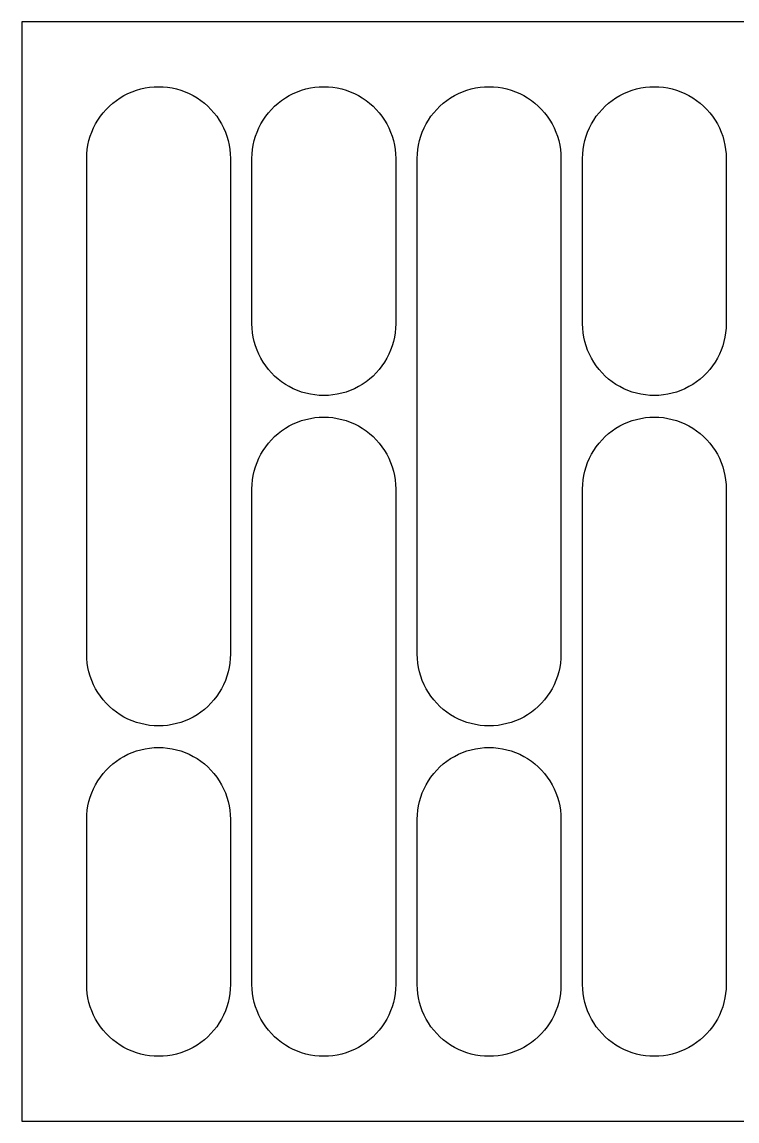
# Model space of a CAD drawing. Header units: metres. Extents: x 0 to 293, y 0 to 255.
# Drawn here: x 0 to 165.7, y 0 to 254.8 of the extents above; entities that cross this region are included whole.
import ezdxf

# ---------------------------------------------------------------- set-up
doc = ezdxf.new("R2010")
doc.units = ezdxf.units.M

msp = doc.modelspace()

# ---------------------------------------------------------------- linework, layer by layer
for p, q in [((293.1, 254.8), (0, 254.8)), ((0, 254.8), (0, 0)), ((28.5301, 239.505), (29.5632, 239.669)), ((29.5632, 239.669), (30.6045, 239.767)), ((30.6045, 239.767), (31.65, 239.8)), ((31.65, 239.8), (32.6954, 239.767)), ((32.6954, 239.767), (33.7368, 239.669)), ((33.7368, 239.669), (34.7699, 239.505)), ((66.8301, 239.505), (67.8632, 239.669)), ((67.8632, 239.669), (68.9045, 239.767)), ((68.9045, 239.767), (69.95, 239.8)), ((69.95, 239.8), (70.9955, 239.767)), ((70.9955, 239.767), (72.0368, 239.669)), ((72.0368, 239.669), (73.0699, 239.505)), ((105.13, 239.505), (106.163, 239.669)), ((106.163, 239.669), (107.205, 239.767)), ((107.205, 239.767), (108.25, 239.8)), ((108.25, 239.8), (109.295, 239.767)), ((109.295, 239.767), (110.337, 239.669)), ((110.337, 239.669), (111.37, 239.505)), ((143.43, 239.505), (144.463, 239.669)), ((144.463, 239.669), (145.505, 239.767)), ((145.505, 239.767), (146.55, 239.8)), ((146.55, 239.8), (147.595, 239.767)), ((147.595, 239.767), (148.637, 239.669)), ((148.637, 239.669), (149.67, 239.505)), ((21.8634, 236.62), (22.7285, 237.208)), ((22.7285, 237.208), (23.6288, 237.741)), ((23.6288, 237.741), (24.5608, 238.215)), ((24.5608, 238.215), (25.5207, 238.631)), ((25.5207, 238.631), (26.5049, 238.985)), ((26.5049, 238.985), (27.5093, 239.277)), ((27.5093, 239.277), (28.5301, 239.505)), ((34.7699, 239.505), (35.7907, 239.277)), ((35.7907, 239.277), (36.7951, 238.985)), ((36.7951, 238.985), (37.7793, 238.631)), ((37.7793, 238.631), (38.7392, 238.215)), ((38.7392, 238.215), (39.6712, 237.741)), ((39.6712, 237.741), (40.5715, 237.208)), ((40.5715, 237.208), (41.4366, 236.62)), ((60.1634, 236.62), (61.0285, 237.208)), ((61.0285, 237.208), (61.9288, 237.741)), ((61.9288, 237.741), (62.8608, 238.215)), ((62.8608, 238.215), (63.8207, 238.631)), ((63.8207, 238.631), (64.8049, 238.985)), ((64.8049, 238.985), (65.8093, 239.277)), ((65.8093, 239.277), (66.8301, 239.505)), ((73.0699, 239.505), (74.0907, 239.277)), ((74.0907, 239.277), (75.0951, 238.985)), ((75.0951, 238.985), (76.0793, 238.631)), ((76.0793, 238.631), (77.0392, 238.215)), ((77.0392, 238.215), (77.9712, 237.741)), ((77.9712, 237.741), (78.8715, 237.208)), ((78.8715, 237.208), (79.7366, 236.62)), ((98.4634, 236.62), (99.3285, 237.208)), ((99.3285, 237.208), (100.229, 237.741)), ((100.229, 237.741), (101.161, 238.215)), ((101.161, 238.215), (102.121, 238.631)), ((102.121, 238.631), (103.105, 238.985)), ((103.105, 238.985), (104.109, 239.277)), ((104.109, 239.277), (105.13, 239.505)), ((111.37, 239.505), (112.391, 239.277)), ((112.391, 239.277), (113.395, 238.985)), ((113.395, 238.985), (114.379, 238.631)), ((114.379, 238.631), (115.339, 238.215)), ((115.339, 238.215), (116.271, 237.741)), ((116.271, 237.741), (117.172, 237.208)), ((117.172, 237.208), (118.037, 236.62)), ((136.763, 236.62), (137.628, 237.208)), ((137.628, 237.208), (138.529, 237.741)), ((138.529, 237.741), (139.461, 238.215)), ((139.461, 238.215), (140.421, 238.631)), ((140.421, 238.631), (141.405, 238.985)), ((141.405, 238.985), (142.409, 239.277)), ((142.409, 239.277), (143.43, 239.505)), ((149.67, 239.505), (150.691, 239.277)), ((150.691, 239.277), (151.695, 238.985)), ((151.695, 238.985), (152.679, 238.631)), ((152.679, 238.631), (153.639, 238.215)), ((153.639, 238.215), (154.571, 237.741)), ((154.571, 237.741), (155.472, 237.208)), ((155.472, 237.208), (156.337, 236.62)), ((18.821, 233.763), (19.5127, 234.548)), ((19.5127, 234.548), (20.2523, 235.287)), ((20.2523, 235.287), (21.0369, 235.979)), ((21.0369, 235.979), (21.8634, 236.62)), ((41.4366, 236.62), (42.2631, 235.979)), ((42.2631, 235.979), (43.0477, 235.287)), ((43.0477, 235.287), (43.7873, 234.548)), ((43.7873, 234.548), (44.479, 233.763)), ((57.1209, 233.763), (57.8127, 234.548)), ((57.8127, 234.548), (58.5523, 235.287)), ((58.5523, 235.287), (59.3369, 235.979)), ((59.3369, 235.979), (60.1634, 236.62)), ((79.7366, 236.62), (80.5631, 235.979)), ((80.5631, 235.979), (81.3477, 235.287)), ((81.3477, 235.287), (82.0873, 234.548)), ((82.0873, 234.548), (82.779, 233.763)), ((95.4209, 233.763), (96.1127, 234.548)), ((96.1127, 234.548), (96.8523, 235.287)), ((96.8523, 235.287), (97.6369, 235.979)), ((97.6369, 235.979), (98.4634, 236.62)), ((118.037, 236.62), (118.863, 235.979)), ((118.863, 235.979), (119.648, 235.287)), ((119.648, 235.287), (120.387, 234.548)), ((120.387, 234.548), (121.079, 233.763)), ((133.721, 233.763), (134.413, 234.548)), ((134.413, 234.548), (135.152, 235.287)), ((135.152, 235.287), (135.937, 235.979)), ((135.937, 235.979), (136.763, 236.62)), ((156.337, 236.62), (157.163, 235.979)), ((157.163, 235.979), (157.948, 235.287)), ((157.948, 235.287), (158.687, 234.548)), ((158.687, 234.548), (159.379, 233.763)), ((17.0595, 231.171), (17.5919, 232.072)), ((17.5919, 232.072), (18.1799, 232.937)), ((18.1799, 232.937), (18.821, 233.763)), ((44.479, 233.763), (45.1201, 232.937)), ((45.1201, 232.937), (45.7081, 232.072)), ((45.7081, 232.072), (46.2405, 231.171)), ((55.3595, 231.171), (55.8919, 232.072)), ((55.8919, 232.072), (56.4799, 232.937)), ((56.4799, 232.937), (57.1209, 233.763)), ((82.779, 233.763), (83.4201, 232.937)), ((83.4201, 232.937), (84.0081, 232.072)), ((84.0081, 232.072), (84.5405, 231.171)), ((93.6595, 231.171), (94.1919, 232.072)), ((94.1919, 232.072), (94.7799, 232.937)), ((94.7799, 232.937), (95.4209, 233.763)), ((121.079, 233.763), (121.72, 232.937)), ((121.72, 232.937), (122.308, 232.072)), ((122.308, 232.072), (122.84, 231.171)), ((131.959, 231.171), (132.492, 232.072)), ((132.492, 232.072), (133.08, 232.937)), ((133.08, 232.937), (133.721, 233.763)), ((159.379, 233.763), (160.02, 232.937)), ((160.02, 232.937), (160.608, 232.072)), ((160.608, 232.072), (161.141, 231.171)), ((16.1692, 229.279), (16.5846, 230.239)), ((16.5846, 230.239), (17.0595, 231.171)), ((46.2405, 231.171), (46.7154, 230.239)), ((46.7154, 230.239), (47.1308, 229.279)), ((54.4692, 229.279), (54.8846, 230.239)), ((54.8846, 230.239), (55.3595, 231.171)), ((84.5405, 231.171), (85.0154, 230.239)), ((85.0154, 230.239), (85.4308, 229.279)), ((92.7692, 229.279), (93.1846, 230.239)), ((93.1846, 230.239), (93.6595, 231.171)), ((122.84, 231.171), (123.315, 230.239)), ((123.315, 230.239), (123.731, 229.279)), ((131.069, 229.279), (131.485, 230.239)), ((131.485, 230.239), (131.959, 231.171)), ((161.141, 231.171), (161.615, 230.239)), ((161.615, 230.239), (162.031, 229.279)), ((15.2949, 226.27), (15.5231, 227.291)), ((15.5231, 227.291), (15.8149, 228.295)), ((15.8149, 228.295), (16.1692, 229.279)), ((47.1308, 229.279), (47.4851, 228.295)), ((47.4851, 228.295), (47.7769, 227.291)), ((47.7769, 227.291), (48.0051, 226.27)), ((53.5949, 226.27), (53.8231, 227.291)), ((53.8231, 227.291), (54.1149, 228.295)), ((54.1149, 228.295), (54.4692, 229.279)), ((85.4308, 229.279), (85.7851, 228.295)), ((85.7851, 228.295), (86.0769, 227.291)), ((86.0769, 227.291), (86.3051, 226.27)), ((91.8949, 226.27), (92.1231, 227.291)), ((92.1231, 227.291), (92.4149, 228.295)), ((92.4149, 228.295), (92.7692, 229.279)), ((123.731, 229.279), (124.085, 228.295)), ((124.085, 228.295), (124.377, 227.291)), ((124.377, 227.291), (124.605, 226.27)), ((130.195, 226.27), (130.423, 227.291)), ((130.423, 227.291), (130.715, 228.295)), ((130.715, 228.295), (131.069, 229.279)), ((162.031, 229.279), (162.385, 228.295)), ((162.385, 228.295), (162.677, 227.291)), ((162.677, 227.291), (162.905, 226.27)), ((15.0329, 224.195), (15.1313, 225.237)), ((15.1313, 225.237), (15.2949, 226.27)), ((48.0051, 226.27), (48.1687, 225.237)), ((48.1687, 225.237), (48.2671, 224.195)), ((53.3329, 224.195), (53.4313, 225.237)), ((53.4313, 225.237), (53.5949, 226.27)), ((86.3051, 226.27), (86.4687, 225.237)), ((86.4687, 225.237), (86.5671, 224.195)), ((91.6329, 224.195), (91.7313, 225.237)), ((91.7313, 225.237), (91.8949, 226.27)), ((124.605, 226.27), (124.769, 225.237)), ((124.769, 225.237), (124.867, 224.195)), ((129.933, 224.195), (130.031, 225.237)), ((130.031, 225.237), (130.195, 226.27)), ((162.905, 226.27), (163.069, 225.237)), ((163.069, 225.237), (163.167, 224.195)), ((15, 223.15), (15.0329, 224.195)), ((15, 108.25), (15, 223.15)), ((48.2671, 224.195), (48.3, 223.15)), ((48.3, 223.15), (48.3, 108.25)), ((53.3, 223.15), (53.3329, 224.195)), ((53.3, 184.85), (53.3, 223.15)), ((86.5671, 224.195), (86.6, 223.15)), ((86.6, 223.15), (86.6, 184.85)), ((91.6, 223.15), (91.6329, 224.195)), ((91.6, 108.25), (91.6, 223.15)), ((124.867, 224.195), (124.9, 223.15)), ((124.9, 223.15), (124.9, 108.25)), ((129.9, 223.15), (129.933, 224.195)), ((129.9, 184.85), (129.9, 223.15)), ((163.167, 224.195), (163.2, 223.15)), ((163.2, 223.15), (163.2, 184.85)), ((53.3329, 183.805), (53.3, 184.85)), ((53.4313, 182.763), (53.3329, 183.805)), ((86.5671, 183.805), (86.4687, 182.763)), ((86.6, 184.85), (86.5671, 183.805)), ((129.933, 183.805), (129.9, 184.85)), ((130.031, 182.763), (129.933, 183.805)), ((163.167, 183.805), (163.069, 182.763)), ((163.2, 184.85), (163.167, 183.805)), ((53.5949, 181.73), (53.4313, 182.763)), ((53.8231, 180.709), (53.5949, 181.73)), ((86.3051, 181.73), (86.0769, 180.709)), ((86.4687, 182.763), (86.3051, 181.73)), ((130.195, 181.73), (130.031, 182.763)), ((130.423, 180.709), (130.195, 181.73)), ((162.905, 181.73), (162.677, 180.709)), ((163.069, 182.763), (162.905, 181.73)), ((54.1149, 179.705), (53.8231, 180.709)), ((54.4692, 178.721), (54.1149, 179.705)), ((54.8846, 177.761), (54.4692, 178.721)), ((85.4308, 178.721), (85.0154, 177.761)), ((85.7851, 179.705), (85.4308, 178.721)), ((86.0769, 180.709), (85.7851, 179.705)), ((130.715, 179.705), (130.423, 180.709)), ((131.069, 178.721), (130.715, 179.705)), ((131.485, 177.761), (131.069, 178.721)), ((162.031, 178.721), (161.615, 177.761)), ((162.385, 179.705), (162.031, 178.721)), ((162.677, 180.709), (162.385, 179.705)), ((55.3595, 176.829), (54.8846, 177.761)), ((55.8919, 175.928), (55.3595, 176.829)), ((56.4799, 175.063), (55.8919, 175.928)), ((84.0081, 175.928), (83.4201, 175.063)), ((84.5405, 176.829), (84.0081, 175.928)), ((85.0154, 177.761), (84.5405, 176.829)), ((131.959, 176.829), (131.485, 177.761)), ((132.492, 175.928), (131.959, 176.829)), ((133.08, 175.063), (132.492, 175.928)), ((160.608, 175.928), (160.02, 175.063)), ((161.141, 176.829), (160.608, 175.928)), ((161.615, 177.761), (161.141, 176.829)), ((57.1209, 174.237), (56.4799, 175.063)), ((57.8127, 173.452), (57.1209, 174.237)), ((58.5523, 172.713), (57.8127, 173.452)), ((82.0873, 173.452), (81.3477, 172.713)), ((82.779, 174.237), (82.0873, 173.452)), ((83.4201, 175.063), (82.779, 174.237)), ((133.721, 174.237), (133.08, 175.063)), ((134.413, 173.452), (133.721, 174.237)), ((135.152, 172.713), (134.413, 173.452)), ((158.687, 173.452), (157.948, 172.713)), ((159.379, 174.237), (158.687, 173.452)), ((160.02, 175.063), (159.379, 174.237)), ((59.3369, 172.021), (58.5523, 172.713)), ((60.1634, 171.38), (59.3369, 172.021)), ((61.0285, 170.792), (60.1634, 171.38)), ((61.9288, 170.259), (61.0285, 170.792)), ((78.8715, 170.792), (77.9712, 170.259)), ((79.7366, 171.38), (78.8715, 170.792)), ((80.5631, 172.021), (79.7366, 171.38)), ((81.3477, 172.713), (80.5631, 172.021)), ((135.937, 172.021), (135.152, 172.713)), ((136.763, 171.38), (135.937, 172.021)), ((137.628, 170.792), (136.763, 171.38)), ((138.529, 170.259), (137.628, 170.792)), ((155.472, 170.792), (154.571, 170.259)), ((156.337, 171.38), (155.472, 170.792)), ((157.163, 172.021), (156.337, 171.38)), ((157.948, 172.713), (157.163, 172.021)), ((62.8608, 169.785), (61.9288, 170.259)), ((63.8207, 169.369), (62.8608, 169.785)), ((64.8049, 169.015), (63.8207, 169.369)), ((65.8093, 168.723), (64.8049, 169.015)), ((66.8301, 168.495), (65.8093, 168.723)), ((67.8632, 168.331), (66.8301, 168.495)), ((68.9045, 168.233), (67.8632, 168.331)), ((69.95, 168.2), (68.9045, 168.233)), ((70.9955, 168.233), (69.95, 168.2)), ((72.0368, 168.331), (70.9955, 168.233)), ((73.0699, 168.495), (72.0368, 168.331)), ((74.0907, 168.723), (73.0699, 168.495)), ((75.0951, 169.015), (74.0907, 168.723)), ((76.0793, 169.369), (75.0951, 169.015)), ((77.0392, 169.785), (76.0793, 169.369)), ((77.9712, 170.259), (77.0392, 169.785)), ((139.461, 169.785), (138.529, 170.259)), ((140.421, 169.369), (139.461, 169.785)), ((141.405, 169.015), (140.421, 169.369)), ((142.409, 168.723), (141.405, 169.015)), ((143.43, 168.495), (142.409, 168.723)), ((144.463, 168.331), (143.43, 168.495)), ((145.505, 168.233), (144.463, 168.331)), ((146.55, 168.2), (145.505, 168.233)), ((147.595, 168.233), (146.55, 168.2)), ((148.637, 168.331), (147.595, 168.233)), ((149.67, 168.495), (148.637, 168.331)), ((150.691, 168.723), (149.67, 168.495)), ((151.695, 169.015), (150.691, 168.723)), ((152.679, 169.369), (151.695, 169.015)), ((153.639, 169.785), (152.679, 169.369)), ((154.571, 170.259), (153.639, 169.785)), ((67.8632, 163.069), (68.9045, 163.167)), ((68.9045, 163.167), (69.95, 163.2)), ((69.95, 163.2), (70.9955, 163.167)), ((70.9955, 163.167), (72.0368, 163.069)), ((144.463, 163.069), (145.505, 163.167)), ((145.505, 163.167), (146.55, 163.2)), ((146.55, 163.2), (147.595, 163.167)), ((147.595, 163.167), (148.637, 163.069)), ((60.1634, 160.02), (61.0285, 160.608)), ((61.0285, 160.608), (61.9288, 161.141)), ((61.9288, 161.141), (62.8608, 161.615)), ((62.8608, 161.615), (63.8207, 162.031)), ((63.8207, 162.031), (64.8049, 162.385)), ((64.8049, 162.385), (65.8093, 162.677)), ((65.8093, 162.677), (66.8301, 162.905)), ((66.8301, 162.905), (67.8632, 163.069)), ((72.0368, 163.069), (73.0699, 162.905)), ((73.0699, 162.905), (74.0907, 162.677)), ((74.0907, 162.677), (75.0951, 162.385)), ((75.0951, 162.385), (76.0793, 162.031)), ((76.0793, 162.031), (77.0392, 161.615)), ((77.0392, 161.615), (77.9712, 161.141)), ((77.9712, 161.141), (78.8715, 160.608)), ((78.8715, 160.608), (79.7366, 160.02)), ((136.763, 160.02), (137.628, 160.608)), ((137.628, 160.608), (138.529, 161.141)), ((138.529, 161.141), (139.461, 161.615)), ((139.461, 161.615), (140.421, 162.031)), ((140.421, 162.031), (141.405, 162.385)), ((141.405, 162.385), (142.409, 162.677)), ((142.409, 162.677), (143.43, 162.905)), ((143.43, 162.905), (144.463, 163.069)), ((148.637, 163.069), (149.67, 162.905)), ((149.67, 162.905), (150.691, 162.677)), ((150.691, 162.677), (151.695, 162.385)), ((151.695, 162.385), (152.679, 162.031)), ((152.679, 162.031), (153.639, 161.615)), ((153.639, 161.615), (154.571, 161.141)), ((154.571, 161.141), (155.472, 160.608)), ((155.472, 160.608), (156.337, 160.02)), ((57.8127, 157.948), (58.5523, 158.687)), ((58.5523, 158.687), (59.3369, 159.379)), ((59.3369, 159.379), (60.1634, 160.02)), ((79.7366, 160.02), (80.5631, 159.379)), ((80.5631, 159.379), (81.3477, 158.687)), ((81.3477, 158.687), (82.0873, 157.948)), ((134.413, 157.948), (135.152, 158.687)), ((135.152, 158.687), (135.937, 159.379)), ((135.937, 159.379), (136.763, 160.02)), ((156.337, 160.02), (157.163, 159.379)), ((157.163, 159.379), (157.948, 158.687)), ((157.948, 158.687), (158.687, 157.948)), ((55.3595, 154.571), (55.8919, 155.472)), ((55.8919, 155.472), (56.4799, 156.337)), ((56.4799, 156.337), (57.1209, 157.163)), ((57.1209, 157.163), (57.8127, 157.948)), ((82.0873, 157.948), (82.779, 157.163)), ((82.779, 157.163), (83.4201, 156.337)), ((83.4201, 156.337), (84.0081, 155.472)), ((84.0081, 155.472), (84.5405, 154.571)), ((131.959, 154.571), (132.492, 155.472)), ((132.492, 155.472), (133.08, 156.337)), ((133.08, 156.337), (133.721, 157.163)), ((133.721, 157.163), (134.413, 157.948)), ((158.687, 157.948), (159.379, 157.163)), ((159.379, 157.163), (160.02, 156.337)), ((160.02, 156.337), (160.608, 155.472)), ((160.608, 155.472), (161.141, 154.571)), ((54.4692, 152.679), (54.8846, 153.639)), ((54.8846, 153.639), (55.3595, 154.571)), ((84.5405, 154.571), (85.0154, 153.639)), ((85.0154, 153.639), (85.4308, 152.679)), ((131.069, 152.679), (131.485, 153.639)), ((131.485, 153.639), (131.959, 154.571)), ((161.141, 154.571), (161.615, 153.639)), ((161.615, 153.639), (162.031, 152.679)), ((53.5949, 149.67), (53.8231, 150.691)), ((53.8231, 150.691), (54.1149, 151.695)), ((54.1149, 151.695), (54.4692, 152.679)), ((85.4308, 152.679), (85.7851, 151.695)), ((85.7851, 151.695), (86.0769, 150.691)), ((86.0769, 150.691), (86.3051, 149.67)), ((130.195, 149.67), (130.423, 150.691)), ((130.423, 150.691), (130.715, 151.695)), ((130.715, 151.695), (131.069, 152.679)), ((162.031, 152.679), (162.385, 151.695)), ((162.385, 151.695), (162.677, 150.691)), ((162.677, 150.691), (162.905, 149.67)), ((53.3329, 147.595), (53.4313, 148.637)), ((53.4313, 148.637), (53.5949, 149.67)), ((86.3051, 149.67), (86.4687, 148.637)), ((86.4687, 148.637), (86.5671, 147.595)), ((129.933, 147.595), (130.031, 148.637)), ((130.031, 148.637), (130.195, 149.67)), ((162.905, 149.67), (163.069, 148.637)), ((163.069, 148.637), (163.167, 147.595)), ((53.3, 146.55), (53.3329, 147.595)), ((53.3, 31.65), (53.3, 146.55)), ((86.5671, 147.595), (86.6, 146.55)), ((86.6, 146.55), (86.6, 31.65)), ((129.9, 146.55), (129.933, 147.595)), ((129.9, 31.65), (129.9, 146.55)), ((163.167, 147.595), (163.2, 146.55)), ((163.2, 146.55), (163.2, 31.65)), ((15.0329, 107.205), (15, 108.25)), ((15.1313, 106.163), (15.0329, 107.205)), ((48.2671, 107.205), (48.1687, 106.163)), ((48.3, 108.25), (48.2671, 107.205)), ((91.6329, 107.205), (91.6, 108.25)), ((91.7313, 106.163), (91.6329, 107.205)), ((124.867, 107.205), (124.769, 106.163)), ((124.9, 108.25), (124.867, 107.205)), ((15.2949, 105.13), (15.1313, 106.163)), ((15.5231, 104.109), (15.2949, 105.13)), ((48.0051, 105.13), (47.7769, 104.109)), ((48.1687, 106.163), (48.0051, 105.13)), ((91.8949, 105.13), (91.7313, 106.163)), ((92.1231, 104.109), (91.8949, 105.13)), ((124.605, 105.13), (124.377, 104.109)), ((124.769, 106.163), (124.605, 105.13)), ((15.8149, 103.105), (15.5231, 104.109)), ((16.1692, 102.121), (15.8149, 103.105)), ((16.5846, 101.161), (16.1692, 102.121)), ((47.1308, 102.121), (46.7154, 101.161)), ((47.4851, 103.105), (47.1308, 102.121)), ((47.7769, 104.109), (47.4851, 103.105)), ((92.4149, 103.105), (92.1231, 104.109)), ((92.7692, 102.121), (92.4149, 103.105)), ((93.1846, 101.161), (92.7692, 102.121)), ((123.731, 102.121), (123.315, 101.161)), ((124.085, 103.105), (123.731, 102.121)), ((124.377, 104.109), (124.085, 103.105)), ((17.0595, 100.229), (16.5846, 101.161)), ((17.5919, 99.3285), (17.0595, 100.229)), ((46.2405, 100.229), (45.7081, 99.3285)), ((46.7154, 101.161), (46.2405, 100.229)), ((93.6595, 100.229), (93.1846, 101.161)), ((94.1919, 99.3285), (93.6595, 100.229)), ((122.84, 100.229), (122.308, 99.3285)), ((123.315, 101.161), (122.84, 100.229)), ((18.1799, 98.4634), (17.5919, 99.3285)), ((18.821, 97.6369), (18.1799, 98.4634)), ((19.5127, 96.8523), (18.821, 97.6369)), ((20.2523, 96.1127), (19.5127, 96.8523)), ((43.7873, 96.8523), (43.0477, 96.1127)), ((44.479, 97.6369), (43.7873, 96.8523)), ((45.1201, 98.4634), (44.479, 97.6369)), ((45.7081, 99.3285), (45.1201, 98.4634)), ((94.7799, 98.4634), (94.1919, 99.3285)), ((95.4209, 97.6369), (94.7799, 98.4634)), ((96.1127, 96.8523), (95.4209, 97.6369)), ((96.8523, 96.1127), (96.1127, 96.8523)), ((120.387, 96.8523), (119.648, 96.1127)), ((121.079, 97.6369), (120.387, 96.8523)), ((121.72, 98.4634), (121.079, 97.6369)), ((122.308, 99.3285), (121.72, 98.4634)), ((21.0369, 95.4209), (20.2523, 96.1127)), ((21.8634, 94.7799), (21.0369, 95.4209)), ((22.7285, 94.1919), (21.8634, 94.7799)), ((41.4366, 94.7799), (40.5715, 94.1919)), ((42.2631, 95.4209), (41.4366, 94.7799)), ((43.0477, 96.1127), (42.2631, 95.4209)), ((97.6369, 95.4209), (96.8523, 96.1127)), ((98.4634, 94.7799), (97.6369, 95.4209)), ((99.3285, 94.1919), (98.4634, 94.7799)), ((118.037, 94.7799), (117.172, 94.1919)), ((118.863, 95.4209), (118.037, 94.7799)), ((119.648, 96.1127), (118.863, 95.4209)), ((23.6288, 93.6595), (22.7285, 94.1919)), ((24.5608, 93.1846), (23.6288, 93.6595)), ((25.5207, 92.7692), (24.5608, 93.1846)), ((26.5049, 92.4149), (25.5207, 92.7692)), ((27.5093, 92.1231), (26.5049, 92.4149)), ((28.5301, 91.8949), (27.5093, 92.1231)), ((29.5632, 91.7313), (28.5301, 91.8949)), ((30.6045, 91.6329), (29.5632, 91.7313)), ((33.7368, 91.7313), (32.6954, 91.6329)), ((34.7699, 91.8949), (33.7368, 91.7313)), ((35.7907, 92.1231), (34.7699, 91.8949)), ((36.7951, 92.4149), (35.7907, 92.1231)), ((37.7793, 92.7692), (36.7951, 92.4149)), ((38.7392, 93.1846), (37.7793, 92.7692)), ((39.6712, 93.6595), (38.7392, 93.1846)), ((40.5715, 94.1919), (39.6712, 93.6595)), ((100.229, 93.6595), (99.3285, 94.1919)), ((101.161, 93.1846), (100.229, 93.6595)), ((102.121, 92.7692), (101.161, 93.1846)), ((103.105, 92.4149), (102.121, 92.7692)), ((104.109, 92.1231), (103.105, 92.4149)), ((105.13, 91.8949), (104.109, 92.1231)), ((106.163, 91.7313), (105.13, 91.8949)), ((107.205, 91.6329), (106.163, 91.7313)), ((110.337, 91.7313), (109.295, 91.6329)), ((111.37, 91.8949), (110.337, 91.7313)), ((112.391, 92.1231), (111.37, 91.8949)), ((113.395, 92.4149), (112.391, 92.1231)), ((114.379, 92.7692), (113.395, 92.4149)), ((115.339, 93.1846), (114.379, 92.7692)), ((116.271, 93.6595), (115.339, 93.1846)), ((117.172, 94.1919), (116.271, 93.6595)), ((31.65, 91.6), (30.6045, 91.6329)), ((32.6954, 91.6329), (31.65, 91.6)), ((108.25, 91.6), (107.205, 91.6329)), ((109.295, 91.6329), (108.25, 91.6)), ((22.7285, 84.0081), (23.6288, 84.5405)), ((23.6288, 84.5405), (24.5608, 85.0154)), ((24.5608, 85.0154), (25.5207, 85.4308)), ((25.5207, 85.4308), (26.5049, 85.7851)), ((26.5049, 85.7851), (27.5093, 86.0769)), ((27.5093, 86.0769), (28.5301, 86.3051)), ((28.5301, 86.3051), (29.5632, 86.4687)), ((29.5632, 86.4687), (30.6045, 86.5671)), ((30.6045, 86.5671), (31.65, 86.6)), ((31.65, 86.6), (32.6954, 86.5671)), ((32.6954, 86.5671), (33.7368, 86.4687)), ((33.7368, 86.4687), (34.7699, 86.3051)), ((34.7699, 86.3051), (35.7907, 86.0769)), ((35.7907, 86.0769), (36.7951, 85.7851)), ((36.7951, 85.7851), (37.7793, 85.4308)), ((37.7793, 85.4308), (38.7392, 85.0154)), ((38.7392, 85.0154), (39.6712, 84.5405)), ((39.6712, 84.5405), (40.5715, 84.0081)), ((99.3285, 84.0081), (100.229, 84.5405)), ((100.229, 84.5405), (101.161, 85.0154)), ((101.161, 85.0154), (102.121, 85.4308)), ((102.121, 85.4308), (103.105, 85.7851)), ((103.105, 85.7851), (104.109, 86.0769)), ((104.109, 86.0769), (105.13, 86.3051)), ((105.13, 86.3051), (106.163, 86.4687)), ((106.163, 86.4687), (107.205, 86.5671)), ((107.205, 86.5671), (108.25, 86.6)), ((108.25, 86.6), (109.295, 86.5671)), ((109.295, 86.5671), (110.337, 86.4687)), ((110.337, 86.4687), (111.37, 86.3051)), ((111.37, 86.3051), (112.391, 86.0769)), ((112.391, 86.0769), (113.395, 85.7851)), ((113.395, 85.7851), (114.379, 85.4308)), ((114.379, 85.4308), (115.339, 85.0154)), ((115.339, 85.0154), (116.271, 84.5405)), ((116.271, 84.5405), (117.172, 84.0081)), ((19.5127, 81.3477), (20.2523, 82.0873)), ((20.2523, 82.0873), (21.0369, 82.779)), ((21.0369, 82.779), (21.8634, 83.4201)), ((21.8634, 83.4201), (22.7285, 84.0081)), ((40.5715, 84.0081), (41.4366, 83.4201)), ((41.4366, 83.4201), (42.2631, 82.779)), ((42.2631, 82.779), (43.0477, 82.0873)), ((43.0477, 82.0873), (43.7873, 81.3477)), ((96.1127, 81.3477), (96.8523, 82.0873)), ((96.8523, 82.0873), (97.6369, 82.779)), ((97.6369, 82.779), (98.4634, 83.4201)), ((98.4634, 83.4201), (99.3285, 84.0081)), ((117.172, 84.0081), (118.037, 83.4201)), ((118.037, 83.4201), (118.863, 82.779)), ((118.863, 82.779), (119.648, 82.0873)), ((119.648, 82.0873), (120.387, 81.3477)), ((17.5919, 78.8715), (18.1799, 79.7366)), ((18.1799, 79.7366), (18.821, 80.5631)), ((18.821, 80.5631), (19.5127, 81.3477)), ((43.7873, 81.3477), (44.479, 80.5631)), ((44.479, 80.5631), (45.1201, 79.7366)), ((45.1201, 79.7366), (45.7081, 78.8715)), ((94.1919, 78.8715), (94.7799, 79.7366)), ((94.7799, 79.7366), (95.4209, 80.5631)), ((95.4209, 80.5631), (96.1127, 81.3477)), ((120.387, 81.3477), (121.079, 80.5631)), ((121.079, 80.5631), (121.72, 79.7366)), ((121.72, 79.7366), (122.308, 78.8715)), ((16.1692, 76.0793), (16.5846, 77.0392)), ((16.5846, 77.0392), (17.0595, 77.9712)), ((17.0595, 77.9712), (17.5919, 78.8715)), ((45.7081, 78.8715), (46.2405, 77.9712)), ((46.2405, 77.9712), (46.7154, 77.0392)), ((46.7154, 77.0392), (47.1308, 76.0793)), ((92.7692, 76.0793), (93.1846, 77.0392)), ((93.1846, 77.0392), (93.6595, 77.9712)), ((93.6595, 77.9712), (94.1919, 78.8715)), ((122.308, 78.8715), (122.84, 77.9712)), ((122.84, 77.9712), (123.315, 77.0392)), ((123.315, 77.0392), (123.731, 76.0793)), ((15.2949, 73.0699), (15.5231, 74.0907)), ((15.5231, 74.0907), (15.8149, 75.0951)), ((15.8149, 75.0951), (16.1692, 76.0793)), ((47.1308, 76.0793), (47.4851, 75.0951)), ((47.4851, 75.0951), (47.7769, 74.0907)), ((47.7769, 74.0907), (48.0051, 73.0699)), ((91.8949, 73.0699), (92.1231, 74.0907)), ((92.1231, 74.0907), (92.4149, 75.0951)), ((92.4149, 75.0951), (92.7692, 76.0793)), ((123.731, 76.0793), (124.085, 75.0951)), ((124.085, 75.0951), (124.377, 74.0907)), ((124.377, 74.0907), (124.605, 73.0699)), ((15.0329, 70.9955), (15.1313, 72.0368)), ((15.1313, 72.0368), (15.2949, 73.0699)), ((48.0051, 73.0699), (48.1687, 72.0368)), ((48.1687, 72.0368), (48.2671, 70.9955)), ((91.6329, 70.9955), (91.7313, 72.0368)), ((91.7313, 72.0368), (91.8949, 73.0699)), ((124.605, 73.0699), (124.769, 72.0368)), ((124.769, 72.0368), (124.867, 70.9955)), ((15, 69.95), (15.0329, 70.9955)), ((15, 31.65), (15, 69.95)), ((48.2671, 70.9955), (48.3, 69.95)), ((48.3, 69.95), (48.3, 31.65)), ((91.6, 69.95), (91.6329, 70.9955)), ((91.6, 31.65), (91.6, 69.95)), ((124.867, 70.9955), (124.9, 69.95)), ((124.9, 69.95), (124.9, 31.65)), ((15.0329, 30.6045), (15, 31.65)), ((15.1313, 29.5632), (15.0329, 30.6045)), ((48.2671, 30.6045), (48.1687, 29.5632)), ((48.3, 31.65), (48.2671, 30.6045)), ((53.3329, 30.6045), (53.3, 31.65)), ((53.4313, 29.5632), (53.3329, 30.6045)), ((86.5671, 30.6045), (86.4687, 29.5632)), ((86.6, 31.65), (86.5671, 30.6045)), ((91.6329, 30.6045), (91.6, 31.65)), ((91.7313, 29.5632), (91.6329, 30.6045)), ((124.867, 30.6045), (124.769, 29.5632)), ((124.9, 31.65), (124.867, 30.6045)), ((129.933, 30.6045), (129.9, 31.65)), ((130.031, 29.5632), (129.933, 30.6045)), ((163.167, 30.6045), (163.069, 29.5632)), ((163.2, 31.65), (163.167, 30.6045)), ((15.2949, 28.5301), (15.1313, 29.5632)), ((15.5231, 27.5093), (15.2949, 28.5301)), ((48.0051, 28.5301), (47.7769, 27.5093)), ((48.1687, 29.5632), (48.0051, 28.5301)), ((53.5949, 28.5301), (53.4313, 29.5632)), ((53.8231, 27.5093), (53.5949, 28.5301)), ((86.3051, 28.5301), (86.0769, 27.5093)), ((86.4687, 29.5632), (86.3051, 28.5301)), ((91.8949, 28.5301), (91.7313, 29.5632)), ((92.1231, 27.5093), (91.8949, 28.5301)), ((124.605, 28.5301), (124.377, 27.5093)), ((124.769, 29.5632), (124.605, 28.5301)), ((130.195, 28.5301), (130.031, 29.5632)), ((130.423, 27.5093), (130.195, 28.5301)), ((162.905, 28.5301), (162.677, 27.5093)), ((163.069, 29.5632), (162.905, 28.5301)), ((15.8149, 26.5049), (15.5231, 27.5093)), ((16.1692, 25.5207), (15.8149, 26.5049)), ((16.5846, 24.5608), (16.1692, 25.5207)), ((47.1308, 25.5207), (46.7154, 24.5608)), ((47.4851, 26.5049), (47.1308, 25.5207)), ((47.7769, 27.5093), (47.4851, 26.5049)), ((54.1149, 26.5049), (53.8231, 27.5093)), ((54.4692, 25.5207), (54.1149, 26.5049)), ((54.8846, 24.5608), (54.4692, 25.5207)), ((85.4308, 25.5207), (85.0154, 24.5608)), ((85.7851, 26.5049), (85.4308, 25.5207)), ((86.0769, 27.5093), (85.7851, 26.5049)), ((92.4149, 26.5049), (92.1231, 27.5093)), ((92.7692, 25.5207), (92.4149, 26.5049)), ((93.1846, 24.5608), (92.7692, 25.5207)), ((123.731, 25.5207), (123.315, 24.5608)), ((124.085, 26.5049), (123.731, 25.5207)), ((124.377, 27.5093), (124.085, 26.5049)), ((130.715, 26.5049), (130.423, 27.5093)), ((131.069, 25.5207), (130.715, 26.5049)), ((131.485, 24.5608), (131.069, 25.5207)), ((162.031, 25.5207), (161.615, 24.5608)), ((162.385, 26.5049), (162.031, 25.5207)), ((162.677, 27.5093), (162.385, 26.5049)), ((17.0595, 23.6288), (16.5846, 24.5608)), ((17.5919, 22.7285), (17.0595, 23.6288)), ((46.2405, 23.6288), (45.7081, 22.7285)), ((46.7154, 24.5608), (46.2405, 23.6288)), ((55.3595, 23.6288), (54.8846, 24.5608)), ((55.8919, 22.7285), (55.3595, 23.6288)), ((84.5405, 23.6288), (84.0081, 22.7285)), ((85.0154, 24.5608), (84.5405, 23.6288)), ((93.6595, 23.6288), (93.1846, 24.5608)), ((94.1919, 22.7285), (93.6595, 23.6288)), ((122.84, 23.6288), (122.308, 22.7285)), ((123.315, 24.5608), (122.84, 23.6288)), ((131.959, 23.6288), (131.485, 24.5608)), ((132.492, 22.7285), (131.959, 23.6288)), ((161.141, 23.6288), (160.608, 22.7285)), ((161.615, 24.5608), (161.141, 23.6288)), ((18.1799, 21.8634), (17.5919, 22.7285)), ((18.821, 21.0369), (18.1799, 21.8634)), ((19.5127, 20.2523), (18.821, 21.0369)), ((44.479, 21.0369), (43.7873, 20.2523)), ((45.1201, 21.8634), (44.479, 21.0369)), ((45.7081, 22.7285), (45.1201, 21.8634)), ((56.4799, 21.8634), (55.8919, 22.7285)), ((57.1209, 21.0369), (56.4799, 21.8634)), ((57.8127, 20.2523), (57.1209, 21.0369)), ((82.779, 21.0369), (82.0873, 20.2523)), ((83.4201, 21.8634), (82.779, 21.0369)), ((84.0081, 22.7285), (83.4201, 21.8634)), ((94.7799, 21.8634), (94.1919, 22.7285)), ((95.4209, 21.0369), (94.7799, 21.8634)), ((96.1127, 20.2523), (95.4209, 21.0369)), ((121.079, 21.0369), (120.387, 20.2523)), ((121.72, 21.8634), (121.079, 21.0369)), ((122.308, 22.7285), (121.72, 21.8634)), ((133.08, 21.8634), (132.492, 22.7285)), ((133.721, 21.0369), (133.08, 21.8634)), ((134.413, 20.2523), (133.721, 21.0369)), ((159.379, 21.0369), (158.687, 20.2523)), ((160.02, 21.8634), (159.379, 21.0369)), ((160.608, 22.7285), (160.02, 21.8634)), ((20.2523, 19.5127), (19.5127, 20.2523)), ((21.0369, 18.821), (20.2523, 19.5127)), ((21.8634, 18.1799), (21.0369, 18.821)), ((22.7285, 17.5919), (21.8634, 18.1799)), ((41.4366, 18.1799), (40.5715, 17.5919)), ((42.2631, 18.821), (41.4366, 18.1799)), ((43.0477, 19.5127), (42.2631, 18.821)), ((43.7873, 20.2523), (43.0477, 19.5127)), ((58.5523, 19.5127), (57.8127, 20.2523)), ((59.3369, 18.821), (58.5523, 19.5127)), ((60.1634, 18.1799), (59.3369, 18.821)), ((61.0285, 17.5919), (60.1634, 18.1799)), ((79.7366, 18.1799), (78.8715, 17.5919)), ((80.5631, 18.821), (79.7366, 18.1799)), ((81.3477, 19.5127), (80.5631, 18.821)), ((82.0873, 20.2523), (81.3477, 19.5127)), ((96.8523, 19.5127), (96.1127, 20.2523)), ((97.6369, 18.821), (96.8523, 19.5127)), ((98.4634, 18.1799), (97.6369, 18.821)), ((99.3285, 17.5919), (98.4634, 18.1799)), ((118.037, 18.1799), (117.172, 17.5919)), ((118.863, 18.821), (118.037, 18.1799)), ((119.648, 19.5127), (118.863, 18.821)), ((120.387, 20.2523), (119.648, 19.5127)), ((135.152, 19.5127), (134.413, 20.2523)), ((135.937, 18.821), (135.152, 19.5127)), ((136.763, 18.1799), (135.937, 18.821)), ((137.628, 17.5919), (136.763, 18.1799)), ((156.337, 18.1799), (155.472, 17.5919)), ((157.163, 18.821), (156.337, 18.1799)), ((157.948, 19.5127), (157.163, 18.821)), ((158.687, 20.2523), (157.948, 19.5127)), ((23.6288, 17.0595), (22.7285, 17.5919)), ((24.5608, 16.5846), (23.6288, 17.0595)), ((25.5207, 16.1692), (24.5608, 16.5846)), ((26.5049, 15.8149), (25.5207, 16.1692)), ((27.5093, 15.5231), (26.5049, 15.8149)), ((28.5301, 15.2949), (27.5093, 15.5231)), ((29.5632, 15.1313), (28.5301, 15.2949)), ((34.7699, 15.2949), (33.7368, 15.1313)), ((35.7907, 15.5231), (34.7699, 15.2949)), ((36.7951, 15.8149), (35.7907, 15.5231)), ((37.7793, 16.1692), (36.7951, 15.8149)), ((38.7392, 16.5846), (37.7793, 16.1692)), ((39.6712, 17.0595), (38.7392, 16.5846)), ((40.5715, 17.5919), (39.6712, 17.0595)), ((61.9288, 17.0595), (61.0285, 17.5919)), ((62.8608, 16.5846), (61.9288, 17.0595)), ((63.8207, 16.1692), (62.8608, 16.5846)), ((64.8049, 15.8149), (63.8207, 16.1692)), ((65.8093, 15.5231), (64.8049, 15.8149)), ((66.8301, 15.2949), (65.8093, 15.5231)), ((67.8632, 15.1313), (66.8301, 15.2949)), ((73.0699, 15.2949), (72.0368, 15.1313)), ((74.0907, 15.5231), (73.0699, 15.2949)), ((75.0951, 15.8149), (74.0907, 15.5231)), ((76.0793, 16.1692), (75.0951, 15.8149)), ((77.0392, 16.5846), (76.0793, 16.1692)), ((77.9712, 17.0595), (77.0392, 16.5846)), ((78.8715, 17.5919), (77.9712, 17.0595)), ((100.229, 17.0595), (99.3285, 17.5919)), ((101.161, 16.5846), (100.229, 17.0595)), ((102.121, 16.1692), (101.161, 16.5846)), ((103.105, 15.8149), (102.121, 16.1692)), ((104.109, 15.5231), (103.105, 15.8149)), ((105.13, 15.2949), (104.109, 15.5231)), ((106.163, 15.1313), (105.13, 15.2949)), ((111.37, 15.2949), (110.337, 15.1313)), ((112.391, 15.5231), (111.37, 15.2949)), ((113.395, 15.8149), (112.391, 15.5231)), ((114.379, 16.1692), (113.395, 15.8149)), ((115.339, 16.5846), (114.379, 16.1692)), ((116.271, 17.0595), (115.339, 16.5846)), ((117.172, 17.5919), (116.271, 17.0595)), ((138.529, 17.0595), (137.628, 17.5919)), ((139.461, 16.5846), (138.529, 17.0595)), ((140.421, 16.1692), (139.461, 16.5846)), ((141.405, 15.8149), (140.421, 16.1692)), ((142.409, 15.5231), (141.405, 15.8149)), ((143.43, 15.2949), (142.409, 15.5231)), ((144.463, 15.1313), (143.43, 15.2949)), ((149.67, 15.2949), (148.637, 15.1313)), ((150.691, 15.5231), (149.67, 15.2949)), ((151.695, 15.8149), (150.691, 15.5231)), ((152.679, 16.1692), (151.695, 15.8149)), ((153.639, 16.5846), (152.679, 16.1692)), ((154.571, 17.0595), (153.639, 16.5846)), ((155.472, 17.5919), (154.571, 17.0595)), ((30.6045, 15.0329), (29.5632, 15.1313)), ((31.65, 15), (30.6045, 15.0329)), ((32.6954, 15.0329), (31.65, 15)), ((33.7368, 15.1313), (32.6954, 15.0329)), ((68.9045, 15.0329), (67.8632, 15.1313)), ((69.95, 15), (68.9045, 15.0329)), ((70.9955, 15.0329), (69.95, 15)), ((72.0368, 15.1313), (70.9955, 15.0329)), ((107.205, 15.0329), (106.163, 15.1313)), ((108.25, 15), (107.205, 15.0329)), ((109.295, 15.0329), (108.25, 15)), ((110.337, 15.1313), (109.295, 15.0329)), ((145.505, 15.0329), (144.463, 15.1313)), ((146.55, 15), (145.505, 15.0329)), ((147.595, 15.0329), (146.55, 15)), ((148.637, 15.1313), (147.595, 15.0329)), ((0, 0), (293.1, 0))]:
    msp.add_line(p, q)

doc.saveas('drawing.dxf')
